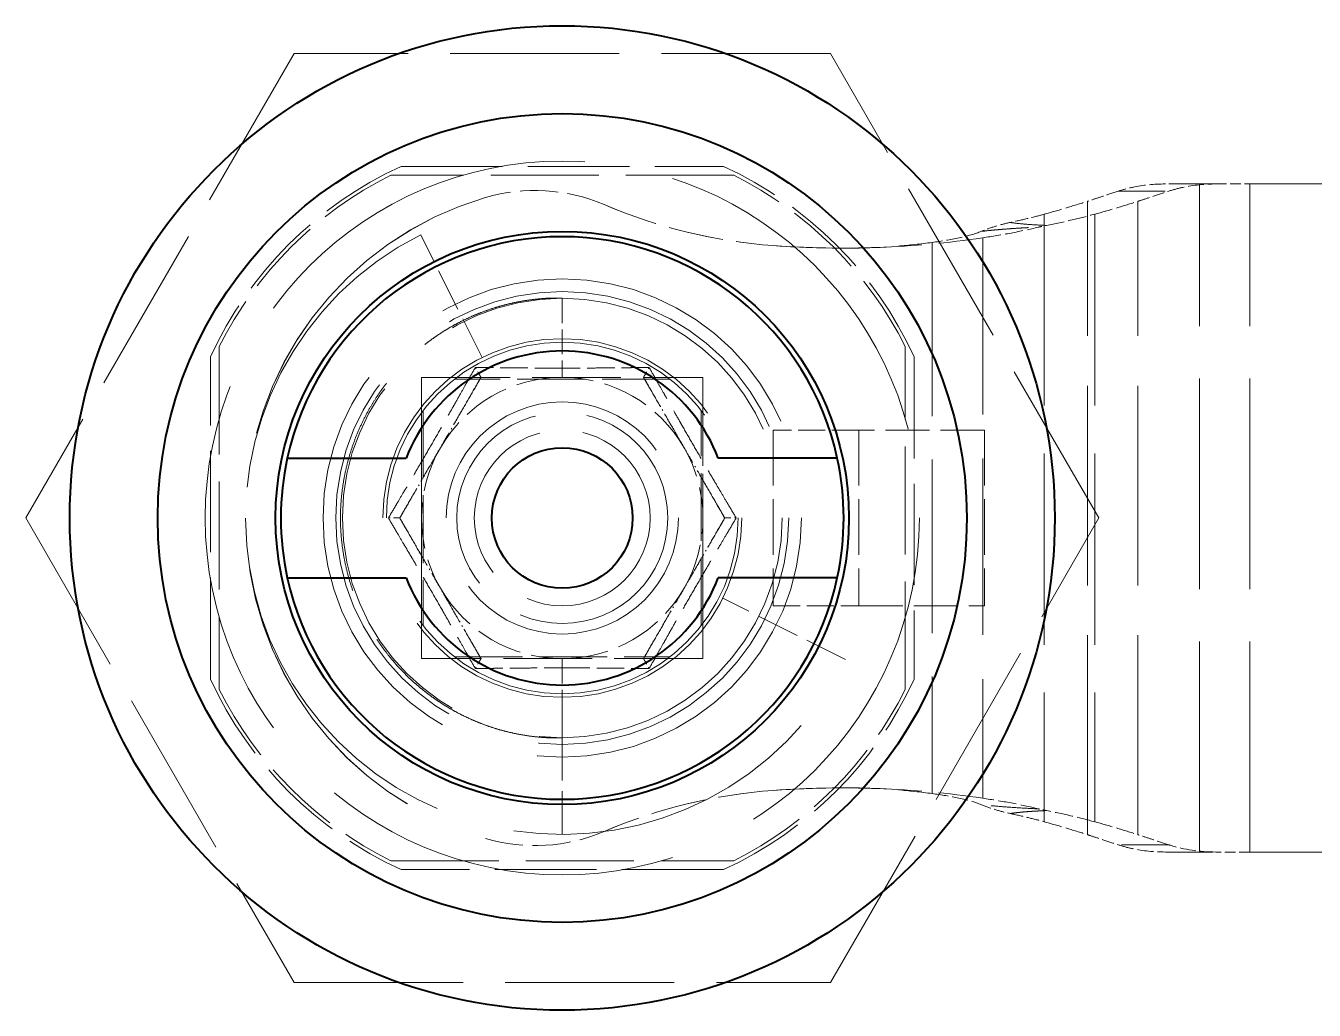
# Model space of a CAD drawing. Header units: millimetres. Extents: x 0 to 2970, y 0 to 2100.
# Drawn here: x 1537.84 to 1574.46, y 1279.26 to 1307.26 of the extents above; entities that cross this region are included whole.
import ezdxf

# ---------------------------------------------------------------- set-up
doc = ezdxf.new("R2010")
doc.units = ezdxf.units.MM
doc.header["$LTSCALE"] = 5
doc.linetypes.add('DASHED', pattern=[0.2067, 0.1654, -0.0413])
for name, color, linetype, lineweight in [('가려진 것(ISO)', 2, 'DASHED', 18), ('가려진 좁은 것(ISO)', 2, 'DASHED', 18), ('가시적인 것(ISO)', 3, 'Continuous', 40)]:
    doc.layers.add(name, color=color, linetype=linetype, lineweight=lineweight)

msp = doc.modelspace()

# ---------------------------------------------------------------- linework, layer by layer
at = {"layer": '가려진 것(ISO)', "ltscale": 5.809225}
for p, q in [((1545.461, 1306.466), (1537.836, 1293.259)), ((1560.711, 1306.466), (1545.461, 1306.466)), ((1568.336, 1293.259), (1560.711, 1306.466)), ((1537.836, 1293.259), (1545.461, 1280.052)), ((1560.711, 1280.052), (1568.336, 1293.259)), ((1545.461, 1280.052), (1560.711, 1280.052))]:
    msp.add_line(p, q, dxfattribs=at)
at = {"layer": '가려진 것(ISO)', "ltscale": 3.491266}
for p, q in [((1548.503, 1303.259), (1557.669, 1303.259)), ((1543.086, 1288.676), (1543.086, 1297.841)), ((1563.086, 1297.841), (1563.086, 1288.676)), ((1557.669, 1283.259), (1548.503, 1283.259))]:
    msp.add_line(p, q, dxfattribs=at)
at = {"layer": '가려진 것(ISO)', "ltscale": 3.712642}
for p, q in [((1557.959, 1303.009), (1548.213, 1303.009)), ((1543.336, 1298.132), (1543.336, 1288.386)), ((1562.836, 1288.386), (1562.836, 1298.132)), ((1548.213, 1283.509), (1557.959, 1283.509))]:
    msp.add_line(p, q, dxfattribs=at)
at = {"layer": '가려진 것(ISO)', "ltscale": 1.619001}
for p, q in [((1571.665, 1302.759), (1570.23, 1302.759)), ((1570.23, 1283.759), (1571.665, 1283.759))]:
    msp.add_line(p, q, dxfattribs=at)
at = {"layer": '가려진 것(ISO)', "ltscale": 0.370666}
for p, q in [((1571.665, 1302.759), (1572.632, 1302.759)), ((1572.632, 1283.759), (1571.665, 1283.759))]:
    msp.add_line(p, q, dxfattribs=at)
at = {"layer": '가려진 것(ISO)', "ltscale": 6.267762}
for p, q in [((1572.632, 1302.759), (1589.086, 1302.759)), ((1572.632, 1283.759), (1589.086, 1283.759))]:
    msp.add_line(p, q, dxfattribs=at)
at = {"layer": '가려진 것(ISO)', "ltscale": 1.523657}
for p, q in [((1552.314, 1302.575), (1552.313, 1302.575)), ((1557.086, 1297.259), (1557.084, 1297.259)), ((1557.086, 1289.259), (1557.084, 1289.259)), ((1552.314, 1283.942), (1552.313, 1283.942))]:
    msp.add_line(p, q, dxfattribs=at)
at = {"layer": '가려진 것(ISO)', "ltscale": 1.485563}
for p, q in [((1550.806, 1297.821), (1549.062, 1301.309)), ((1561.136, 1289.235), (1557.648, 1290.979))]:
    msp.add_line(p, q, dxfattribs=at)
at = {"layer": '가려진 것(ISO)', "ltscale": 3.047415}
for p, q in [((1549.084, 1297.259), (1557.084, 1297.259)), ((1549.084, 1289.259), (1549.084, 1297.259)), ((1549.086, 1289.259), (1549.086, 1297.259)), ((1557.084, 1297.259), (1557.084, 1289.259)), ((1557.086, 1297.259), (1557.086, 1289.259)), ((1557.084, 1289.259), (1549.084, 1289.259))]:
    msp.add_line(p, q, dxfattribs=at)
at = {"layer": '가려진 것(ISO)', "ltscale": 2.335465}
for p, q in [((1556.152, 1297.209), (1550.02, 1297.209)), ((1549.136, 1296.324), (1549.136, 1290.193)), ((1557.036, 1290.193), (1557.036, 1296.324)), ((1550.02, 1289.309), (1556.152, 1289.309))]:
    msp.add_line(p, q, dxfattribs=at)
at = {"layer": '가려진 것(ISO)', "ltscale": 1.904597}
for p, q in [((1559.084, 1295.759), (1559.084, 1290.759)), ((1559.084, 1295.759), (1559.084, 1290.759)), ((1565.084, 1295.759), (1565.084, 1290.759))]:
    msp.add_line(p, q, dxfattribs=at)
at = {"layer": '가려진 것(ISO)', "ltscale": 0.927462}
for p, q in [((1561.519, 1295.759), (1559.084, 1295.759)), ((1559.084, 1290.759), (1561.519, 1290.759))]:
    msp.add_line(p, q, dxfattribs=at)
at = {"layer": '가려진 것(ISO)', "ltscale": 1.512168}
for p, q in [((1565.084, 1295.759), (1561.519, 1295.759)), ((1561.519, 1290.759), (1565.084, 1290.759))]:
    msp.add_line(p, q, dxfattribs=at)
at = {"layer": '가려진 것(ISO)', "ltscale": 12.341429}
msp.add_circle((1553.086, 1293.259), 10.15, dxfattribs=at)
at = {"layer": '가려진 것(ISO)', "ltscale": 13.780249}
msp.add_circle((1553.086, 1293.259), 6.8, dxfattribs=at)
at = {"layer": '가려진 것(ISO)', "ltscale": 15.502779}
msp.add_circle((1553.086, 1293.259), 5.1, dxfattribs=at)
at = {"layer": '가려진 것(ISO)', "ltscale": 15.198803}
msp.add_circle((1553.086, 1293.259), 5, dxfattribs=at)
at = {"layer": '가려진 것(ISO)', "ltscale": 7.180437}
msp.add_circle((1553.086, 1293.259), 3, dxfattribs=at)
at = {"layer": '가려진 것(ISO)', "ltscale": 5.983681}
msp.add_circle((1553.086, 1293.259), 2.5, dxfattribs=at)
at = {"layer": '가려진 것(ISO)', "ltscale": 2.98089}
for start, end in [(114.62, 155.38), (24.62, 65.38), (204.62, 245.38), (294.62, 335.38)]:
    msp.add_arc((1553.086, 1293.259), 11, start, end, dxfattribs=at)
at = {"layer": '가려진 것(ISO)', "ltscale": 2.673137}
for start, end in [(116.5563, 153.4437), (26.5563, 63.4437), (206.5563, 243.4437), (296.5563, 333.4437)]:
    msp.add_arc((1553.086, 1293.259), 10.9, start, end, dxfattribs=at)
at = {"layer": '가려진 것(ISO)', "ltscale": 1.314632}
for centre, start, end in [((1552.313, 1297.575), 66.8644, 106.4133), ((1552.314, 1297.575), 66.8644, 106.4133), ((1552.313, 1288.942), 253.5867, 293.1356), ((1552.314, 1288.942), 253.5867, 293.1356)]:
    msp.add_arc(centre, 5, start, end, dxfattribs=at)
at = {"layer": '가려진 것(ISO)', "ltscale": 10.988095}
msp.add_arc((1553.086, 1293.259), 9, 116.5563, 333.4437, dxfattribs=at)
at = {"layer": '가려진 것(ISO)', "ltscale": 1.595575}
for start, end in [(90, 150), (30, 90), (150, 210), (330, 30), (210, 270), (270, 330)]:
    msp.add_arc((1553.086, 1293.259), 4, start, end, dxfattribs=at)
at = {"layer": '가려진 것(ISO)', "ltscale": 11.805653}
for centre, major_axis, start_param, end_param in [((1553.584, 1293.259), (-2.684, 9.113), 0, 2.568661), ((1553.586, 1293.259), (-2.684, -9.113), 3.714524, 6.283185)]:
    msp.add_ellipse(centre, major_axis=major_axis, ratio=1, start_param=start_param, end_param=end_param, dxfattribs=at)
at = {"layer": '가려진 것(ISO)', "ltscale": 1.892658}
for centre, major_axis, start_param, end_param in [((1560.171, 1315.967), (0, -15), 5.879393, 6.210637), ((1560.173, 1315.967), (0, -15), 5.879393, 6.210637), ((1560.171, 1270.551), (0, 15), 0.072548, 0.403792), ((1560.173, 1270.551), (0, 15), 0.072548, 0.403792)]:
    msp.add_ellipse(centre, major_axis=major_axis, ratio=1, start_param=start_param, end_param=end_param, dxfattribs=at)
at = {"layer": '가려진 것(ISO)', "ltscale": 0.550541}
for points, knots in [([(1570.23, 1302.759), (1569.911, 1302.757), (1569.593, 1302.727), (1569.154, 1302.633), (1569.019, 1302.595), (1568.888, 1302.553)], [-3.8491061, -3.8491061, -3.8491061, -3.8491061, -3.7550602, -3.7550602, -3.711436, -3.711436, -3.711436, -3.711436]), ([(1568.888, 1283.965), (1569.019, 1283.922), (1569.154, 1283.885), (1569.593, 1283.791), (1569.911, 1283.76), (1570.23, 1283.759)], [-2.3923171, -2.3923171, -2.3923171, -2.3923171, -2.3486929, -2.3486929, -2.2546469, -2.2546469, -2.2546469, -2.2546469])]:
    msp.add_open_spline(points, degree=3, knots=knots, dxfattribs=at)
at = {"layer": '가려진 것(ISO)', "ltscale": 0.550558}
msp.add_open_spline([(1570.324, 1302.553), (1570.454, 1302.595), (1570.589, 1302.633), (1571.028, 1302.727), (1571.347, 1302.757), (1571.665, 1302.759)], degree=3, knots=[3.7114921, 3.7114921, 3.7114921, 3.7114921, 3.7551182, 3.7551182, 3.8491666, 3.8491666, 3.8491666, 3.8491666], dxfattribs=at)
at = {"layer": '가려진 것(ISO)', "ltscale": 0.414511}
for points, knots in [([(1568.888, 1302.553), (1568.728, 1302.5), (1568.575, 1302.449), (1568.429, 1302.401), (1568.312, 1302.363), (1568.2, 1302.327), (1568.093, 1302.292), (1568.066, 1302.283), (1568.04, 1302.275), (1568.014, 1302.266)], [0, 0, 0, 0, 0.5, 0.5, 0.5, 0.901094, 0.901094, 0.901094, 1, 1, 1, 1]), ([(1568.014, 1284.251), (1568.04, 1284.243), (1568.066, 1284.235), (1568.093, 1284.226), (1568.2, 1284.191), (1568.312, 1284.154), (1568.429, 1284.116), (1568.575, 1284.068), (1568.728, 1284.018), (1568.888, 1283.965)], [0, 0, 0, 0, 0.09883, 0.09883, 0.09883, 0.5, 0.5, 0.5, 1, 1, 1, 1])]:
    msp.add_open_spline(points, degree=3, knots=knots, dxfattribs=at)
at = {"layer": '가려진 것(ISO)', "ltscale": 0.414449}
for points, knots in [([(1569.45, 1302.266), (1569.475, 1302.274), (1569.501, 1302.283), (1569.527, 1302.291), (1569.635, 1302.326), (1569.747, 1302.363), (1569.865, 1302.402), (1570.01, 1302.449), (1570.163, 1302.5), (1570.324, 1302.553)], [0, 0, 0, 0, 0.097491, 0.097491, 0.097491, 0.5, 0.5, 0.5, 1, 1, 1, 1]), ([(1570.324, 1283.965), (1570.163, 1284.018), (1570.01, 1284.068), (1569.865, 1284.116), (1569.747, 1284.155), (1569.635, 1284.191), (1569.527, 1284.226), (1569.501, 1284.235), (1569.475, 1284.243), (1569.45, 1284.251)], [0, 0, 0, 0, 0.5, 0.5, 0.5, 0.902506, 0.902506, 0.902506, 1, 1, 1, 1])]:
    msp.add_open_spline(points, degree=3, knots=knots, dxfattribs=at)
at = {"layer": '가려진 것(ISO)', "ltscale": 0.622728}
for points, knots in [([(1566.785, 1301.898), (1566.991, 1301.955), (1567.196, 1302.013), (1567.606, 1302.136), (1567.81, 1302.2), (1568.014, 1302.266)], [-0.1634886, -0.1634886, -0.1634886, -0.1634886, -0.0817448, -0.0817448, -0.000001, -0.000001, -0.000001, -0.000001]), ([(1568.22, 1301.898), (1568.426, 1301.955), (1568.631, 1302.013), (1569.041, 1302.136), (1569.246, 1302.2), (1569.45, 1302.266)], [-0.1634883, -0.1634883, -0.1634883, -0.1634883, -0.0817446, -0.0817446, -0.000001, -0.000001, -0.000001, -0.000001]), ([(1566.785, 1284.619), (1566.991, 1284.563), (1567.196, 1284.504), (1567.606, 1284.382), (1567.81, 1284.318), (1568.014, 1284.251)], [-0.1634886, -0.1634886, -0.1634886, -0.1634886, -0.0817448, -0.0817448, -0.000001, -0.000001, -0.000001, -0.000001]), ([(1568.22, 1284.619), (1568.426, 1284.563), (1568.631, 1284.504), (1569.041, 1284.382), (1569.246, 1284.318), (1569.45, 1284.251)], [-0.1634883, -0.1634883, -0.1634883, -0.1634883, -0.0817446, -0.0817446, -0.000001, -0.000001, -0.000001, -0.000001])]:
    msp.add_open_spline(points, degree=3, knots=knots, dxfattribs=at)
at = {"layer": '가려진 것(ISO)', "ltscale": 0.348369}
for points in [[(1565.819, 1301.664), (1565.685, 1301.635), (1565.55, 1301.6), (1565.413, 1301.558), (1565.277, 1301.517), (1565.139, 1301.468), (1565.001, 1301.412)], [(1565.001, 1285.105), (1565.139, 1285.05), (1565.276, 1285.001), (1565.412, 1284.959), (1565.549, 1284.918), (1565.685, 1284.882), (1565.819, 1284.854)]]:
    msp.add_open_spline(points, degree=3, knots=[0, 0, 0, 0, 0.5, 0.5, 0.5, 1, 1, 1, 1], dxfattribs=at)
at = {"layer": '가려진 것(ISO)', "ltscale": 0.44815}
msp.add_open_spline([(1566.785, 1301.898), (1566.641, 1301.859), (1566.489, 1301.819), (1566.327, 1301.78), (1566.166, 1301.741), (1565.997, 1301.702), (1565.819, 1301.664)], degree=3, knots=[0, 0, 0, 0, 0.5, 0.5, 0.5, 1, 1, 1, 1], dxfattribs=at)
at = {"layer": '가려진 것(ISO)', "ltscale": 0.619866}
for points, knots in [([(1566.849, 1301.581), (1567.101, 1301.63), (1567.344, 1301.682), (1567.803, 1301.789), (1568.018, 1301.843), (1568.22, 1301.898)], [0.000001, 0.000001, 0.000001, 0.000001, 0.0824526, 0.0824526, 0.1628228, 0.1628228, 0.1628228, 0.1628228]), ([(1568.22, 1284.619), (1568.018, 1284.675), (1567.803, 1284.729), (1567.344, 1284.836), (1567.101, 1284.887), (1566.849, 1284.937)], [-0.1628228, -0.1628228, -0.1628228, -0.1628228, -0.0824639, -0.0824639, -0.000001, -0.000001, -0.000001, -0.000001])]:
    msp.add_open_spline(points, degree=3, knots=knots, dxfattribs=at)
at = {"layer": '가려진 것(ISO)', "ltscale": 0.554343}
for points, knots in [([(1565.001, 1301.412), (1564.818, 1301.339), (1564.607, 1301.279), (1564.121, 1301.174), (1563.862, 1301.132), (1563.603, 1301.097)], [-0.1525717, -0.1525717, -0.1525717, -0.1525717, -0.0785768, -0.0785768, -0.000001, -0.000001, -0.000001, -0.000001]), ([(1563.603, 1285.421), (1563.859, 1285.386), (1564.115, 1285.345), (1564.601, 1285.24), (1564.816, 1285.18), (1565.001, 1285.105)], [0.000001, 0.000001, 0.000001, 0.000001, 0.0776517, 0.0776517, 0.1527465, 0.1527465, 0.1527465, 0.1527465])]:
    msp.add_open_spline(points, degree=3, knots=knots, dxfattribs=at)
at = {"layer": '가려진 것(ISO)', "ltscale": 0.624723}
for points, knots in [([(1565.038, 1301.229), (1565.308, 1301.269), (1565.577, 1301.314), (1566.108, 1301.414), (1566.369, 1301.469), (1566.622, 1301.531)], [0.0000886, 0.0000886, 0.0000886, 0.0000886, 0.0820562, 0.0820562, 0.1642332, 0.1642332, 0.1642332, 0.1642332]), ([(1566.622, 1284.987), (1566.369, 1285.049), (1566.109, 1285.104), (1565.578, 1285.204), (1565.308, 1285.248), (1565.038, 1285.288)], [-0.1642332, -0.1642332, -0.1642332, -0.1642332, -0.0820917, -0.0820917, -0.0000886, -0.0000886, -0.0000886, -0.0000886])]:
    msp.add_open_spline(points, degree=3, knots=knots, dxfattribs=at)
at = {"layer": '가려진 것(ISO)', "ltscale": 0.093699}
for points, knots in [([(1566.622, 1301.531), (1566.66, 1301.54), (1566.698, 1301.549), (1566.773, 1301.566), (1566.811, 1301.574), (1566.849, 1301.581)], [0.000001, 0.000001, 0.000001, 0.000001, 0.01231331, 0.01231331, 0.02462565, 0.02462565, 0.02462565, 0.02462565]), ([(1566.849, 1284.937), (1566.811, 1284.944), (1566.773, 1284.952), (1566.698, 1284.969), (1566.66, 1284.977), (1566.622, 1284.987)], [0.000001, 0.000001, 0.000001, 0.000001, 0.01231333, 0.01231333, 0.02462564, 0.02462564, 0.02462564, 0.02462564])]:
    msp.add_open_spline(points, degree=3, knots=knots, dxfattribs=at)
at = {"layer": '가려진 것(ISO)', "ltscale": 2.274306}
for points in [[(1559.084, 1301.006), (1560.076, 1300.934), (1561.072, 1300.917), (1563.062, 1300.991), (1564.054, 1301.083), (1565.038, 1301.229)], [(1559.084, 1285.511), (1560.076, 1285.583), (1561.072, 1285.601), (1563.062, 1285.526), (1564.054, 1285.435), (1565.038, 1285.288)]]:
    msp.add_open_spline(points, degree=3, knots=[-0.5972877, -0.5972877, -0.5972877, -0.5972877, -0.2986556, -0.2986556, -0.0000886, -0.0000886, -0.0000886, -0.0000886], dxfattribs=at)
at = {"layer": '가려진 것(ISO)', "ltscale": 1.724178}
for points in [[(1559.085, 1301.006), (1559.733, 1300.959), (1560.429, 1300.939), (1561.014, 1300.935), (1561.6, 1300.931), (1562.075, 1300.945), (1562.626, 1300.99), (1562.94, 1301.016), (1563.279, 1301.052), (1563.603, 1301.097)], [(1559.085, 1285.511), (1559.733, 1285.558), (1560.429, 1285.579), (1561.014, 1285.583), (1561.6, 1285.586), (1562.075, 1285.573), (1562.626, 1285.528), (1562.94, 1285.502), (1563.279, 1285.465), (1563.603, 1285.421)]]:
    msp.add_open_spline(points, degree=3, knots=[0, 0, 0, 0, 0.38902, 0.38902, 0.38902, 0.778039, 0.778039, 0.778039, 1, 1, 1, 1], dxfattribs=at)
at = {"layer": '가려진 것(ISO)', "ltscale": 1.76849}
for points in [[(1550.777, 1297.259), (1550.698, 1297.123), (1550.614, 1296.978), (1550.525, 1296.823), (1550.435, 1296.668), (1550.34, 1296.503), (1550.241, 1296.332), (1550.143, 1296.161), (1550.041, 1295.984), (1549.937, 1295.805), (1549.833, 1295.625), (1549.728, 1295.442), (1549.622, 1295.259), (1549.516, 1295.076), (1549.411, 1294.893), (1549.307, 1294.713), (1549.203, 1294.533), (1549.101, 1294.357), (1549.002, 1294.186), (1548.904, 1294.015), (1548.808, 1293.85), (1548.719, 1293.695), (1548.629, 1293.54), (1548.546, 1293.395), (1548.467, 1293.259)], [(1557.705, 1293.259), (1557.626, 1293.395), (1557.543, 1293.54), (1557.453, 1293.695), (1557.364, 1293.85), (1557.268, 1294.015), (1557.17, 1294.186), (1557.071, 1294.357), (1556.969, 1294.533), (1556.865, 1294.713), (1556.761, 1294.893), (1556.656, 1295.076), (1556.55, 1295.259), (1556.444, 1295.442), (1556.339, 1295.625), (1556.235, 1295.805), (1556.131, 1295.984), (1556.029, 1296.161), (1555.931, 1296.332), (1555.832, 1296.503), (1555.737, 1296.668), (1555.647, 1296.823), (1555.558, 1296.978), (1555.474, 1297.123), (1555.395, 1297.259)], [(1548.467, 1293.259), (1548.546, 1293.123), (1548.629, 1292.978), (1548.719, 1292.823), (1548.808, 1292.668), (1548.904, 1292.503), (1549.002, 1292.332), (1549.101, 1292.161), (1549.203, 1291.984), (1549.307, 1291.805), (1549.411, 1291.625), (1549.516, 1291.442), (1549.622, 1291.259), (1549.728, 1291.076), (1549.833, 1290.893), (1549.937, 1290.713), (1550.041, 1290.533), (1550.143, 1290.357), (1550.241, 1290.186), (1550.34, 1290.015), (1550.435, 1289.85), (1550.525, 1289.695), (1550.614, 1289.54), (1550.698, 1289.395), (1550.777, 1289.259)], [(1555.395, 1289.259), (1555.474, 1289.395), (1555.558, 1289.54), (1555.647, 1289.695), (1555.737, 1289.85), (1555.832, 1290.015), (1555.931, 1290.186), (1556.029, 1290.357), (1556.131, 1290.533), (1556.235, 1290.713), (1556.339, 1290.893), (1556.444, 1291.076), (1556.55, 1291.259), (1556.656, 1291.442), (1556.761, 1291.625), (1556.865, 1291.805), (1556.969, 1291.984), (1557.071, 1292.161), (1557.17, 1292.332), (1557.268, 1292.503), (1557.364, 1292.668), (1557.453, 1292.823), (1557.543, 1292.978), (1557.626, 1293.123), (1557.705, 1293.259)]]:
    msp.add_open_spline(points, degree=3, knots=[0, 0, 0, 0, 0.125, 0.125, 0.125, 0.25, 0.25, 0.25, 0.375, 0.375, 0.375, 0.5, 0.5, 0.5, 0.625, 0.625, 0.625, 0.75, 0.75, 0.75, 0.875, 0.875, 0.875, 1, 1, 1, 1], dxfattribs=at)
at = {"layer": '가려진 것(ISO)', "ltscale": 0.191893}
for points in [[(1550.777, 1297.259), (1550.694, 1297.115), (1550.611, 1296.972), (1550.528, 1296.827)], [(1555.395, 1289.259), (1555.478, 1289.402), (1555.561, 1289.546), (1555.644, 1289.69)]]:
    msp.add_open_spline(points, degree=3, dxfattribs=at)
at = {"layer": '가려진 것(ISO)', "ltscale": 0.214018}
for points in [[(1550.777, 1297.259), (1550.777, 1297.259), (1550.773, 1297.265), (1550.76, 1297.288), (1550.749, 1297.306), (1550.721, 1297.355), (1550.702, 1297.387), (1550.661, 1297.458), (1550.639, 1297.497), (1550.615, 1297.539), (1550.615, 1297.539), (1550.614, 1297.54)], [(1555.395, 1289.259), (1555.395, 1289.259), (1555.399, 1289.253), (1555.412, 1289.229), (1555.423, 1289.211), (1555.451, 1289.162), (1555.47, 1289.13), (1555.511, 1289.059), (1555.533, 1289.021), (1555.557, 1288.979), (1555.557, 1288.978), (1555.558, 1288.977)]]:
    msp.add_open_spline(points, degree=3, knots=[0.00000725, 0.00000725, 0.00000725, 0.00000725, 0.01218299, 0.01218299, 0.02554104, 0.02554104, 0.04085924, 0.04085924, 0.05584012, 0.05584012, 0.05615141, 0.05615141, 0.05615141, 0.05615141], dxfattribs=at)
at = {"layer": '가려진 것(ISO)', "ltscale": 0.214015}
for points in [[(1555.395, 1297.259), (1555.395, 1297.259), (1555.399, 1297.265), (1555.412, 1297.288), (1555.423, 1297.306), (1555.451, 1297.355), (1555.47, 1297.387), (1555.511, 1297.458), (1555.533, 1297.497), (1555.557, 1297.539), (1555.557, 1297.539), (1555.558, 1297.54)], [(1550.777, 1289.259), (1550.777, 1289.259), (1550.773, 1289.253), (1550.76, 1289.229), (1550.749, 1289.211), (1550.721, 1289.162), (1550.702, 1289.13), (1550.661, 1289.059), (1550.639, 1289.021), (1550.615, 1288.979), (1550.615, 1288.978), (1550.614, 1288.977)]]:
    msp.add_open_spline(points, degree=3, knots=[-0.05604637, -0.05604637, -0.05604637, -0.05604637, -0.04382656, -0.04382656, -0.03041599, -0.03041599, -0.01503869, -0.01503869, 0, 0, 0.00031249, 0.00031249, 0.00031249, 0.00031249], dxfattribs=at)
at = {"layer": '가려진 것(ISO)', "ltscale": 0.19185}
for points in [[(1555.644, 1296.828), (1555.561, 1296.972), (1555.478, 1297.115), (1555.395, 1297.259)], [(1550.528, 1289.69), (1550.611, 1289.546), (1550.694, 1289.402), (1550.777, 1289.259)]]:
    msp.add_open_spline(points, degree=3, dxfattribs=at)
at = {"layer": '가려진 것(ISO)', "ltscale": 0.24795}
for points in [[(1550.249, 1296.346), (1550.141, 1296.159), (1550.033, 1295.971), (1549.925, 1295.783)], [(1555.923, 1290.172), (1556.031, 1290.359), (1556.139, 1290.547), (1556.247, 1290.734)]]:
    msp.add_open_spline(points, degree=3, dxfattribs=at)
at = {"layer": '가려진 것(ISO)', "ltscale": 0.248136}
for points in [[(1556.247, 1295.783), (1556.139, 1295.971), (1556.031, 1296.159), (1555.922, 1296.346)], [(1549.925, 1290.734), (1550.033, 1290.547), (1550.141, 1290.359), (1550.249, 1290.172)]]:
    msp.add_open_spline(points, degree=3, dxfattribs=at)
at = {"layer": '가려진 것(ISO)', "ltscale": 0.246296}
msp.add_open_spline([(1549.318, 1294.733), (1549.21, 1294.546), (1549.103, 1294.36), (1548.996, 1294.174)], degree=3, dxfattribs=at)
at = {"layer": '가려진 것(ISO)', "ltscale": 0.24629}
for points in [[(1557.176, 1294.174), (1557.069, 1294.36), (1556.962, 1294.546), (1556.854, 1294.733)], [(1548.996, 1292.344), (1549.103, 1292.158), (1549.21, 1291.971), (1549.318, 1291.785)]]:
    msp.add_open_spline(points, degree=3, dxfattribs=at)
at = {"layer": '가려진 것(ISO)', "ltscale": 0.192234}
for points in [[(1548.717, 1293.691), (1548.633, 1293.547), (1548.55, 1293.402), (1548.467, 1293.259)], [(1557.705, 1293.259), (1557.622, 1293.402), (1557.539, 1293.547), (1557.455, 1293.691)], [(1548.467, 1293.259), (1548.55, 1293.115), (1548.633, 1292.971), (1548.717, 1292.827)], [(1557.455, 1292.827), (1557.539, 1292.971), (1557.622, 1293.115), (1557.705, 1293.259)]]:
    msp.add_open_spline(points, degree=3, dxfattribs=at)
at = {"layer": '가려진 것(ISO)', "ltscale": 0.214051}
for points, knots in [([(1548.467, 1293.259), (1548.467, 1293.259), (1548.46, 1293.259), (1548.433, 1293.259), (1548.412, 1293.259), (1548.356, 1293.259), (1548.319, 1293.259), (1548.237, 1293.259), (1548.192, 1293.259), (1548.144, 1293.259), (1548.143, 1293.259), (1548.142, 1293.259)], [-0.05605573, -0.05605573, -0.05605573, -0.05605573, -0.04384659, -0.04384659, -0.03041524, -0.03041524, -0.01504672, -0.01504672, 0, 0, 0.00031474, 0.00031474, 0.00031474, 0.00031474]), ([(1557.705, 1293.259), (1557.705, 1293.259), (1557.712, 1293.259), (1557.739, 1293.259), (1557.76, 1293.259), (1557.816, 1293.259), (1557.853, 1293.259), (1557.935, 1293.259), (1557.98, 1293.259), (1558.028, 1293.259), (1558.029, 1293.259), (1558.03, 1293.259)], [-0.05605578, -0.05605578, -0.05605578, -0.05605578, -0.04384905, -0.04384905, -0.03041524, -0.03041524, -0.01504672, -0.01504672, 0, 0, 0.00031474, 0.00031474, 0.00031474, 0.00031474])]:
    msp.add_open_spline(points, degree=3, knots=knots, dxfattribs=at)
at = {"layer": '가려진 것(ISO)', "ltscale": 0.246295}
msp.add_open_spline([(1556.854, 1291.785), (1556.962, 1291.971), (1557.069, 1292.158), (1557.176, 1292.344)], degree=3, dxfattribs=at)
at = {"layer": '가려진 것(ISO)', "ltscale": 0.448149}
msp.add_open_spline([(1565.819, 1284.854), (1565.996, 1284.815), (1566.166, 1284.777), (1566.327, 1284.737), (1566.488, 1284.698), (1566.641, 1284.659), (1566.785, 1284.619)], degree=3, knots=[0, 0, 0, 0, 0.5, 0.5, 0.5, 1, 1, 1, 1], dxfattribs=at)
at = {"layer": '가려진 것(ISO)', "ltscale": 0.550491}
msp.add_open_spline([(1571.665, 1283.759), (1571.202, 1283.76), (1570.756, 1283.828), (1570.355, 1283.955), (1570.339, 1283.96), (1570.324, 1283.965)], degree=3, knots=[-2.3267533, -2.3267533, -2.3267533, -2.3267533, -2.192333, -2.192333, -2.186742, -2.186742, -2.186742, -2.186742], dxfattribs=at)
at = {"layer": '가려진 좁은 것(ISO)', "ltscale": 7.237747}
for p, q in [((1571.197, 1283.759), (1571.197, 1302.759)), ((1572.632, 1283.759), (1572.632, 1302.759))]:
    msp.add_line(p, q, dxfattribs=at)
at = {"layer": '가려진 좁은 것(ISO)', "ltscale": 1.619016}
for p, q in [((1568.888, 1302.553), (1570.324, 1302.553)), ((1570.324, 1283.965), (1568.888, 1283.965))]:
    msp.add_line(p, q, dxfattribs=at)
at = {"layer": '가려진 좁은 것(ISO)', "ltscale": 1.523657}
for p, q in [((1550.902, 1302.372), (1550.9, 1302.372)), ((1554.279, 1302.173), (1554.277, 1302.173)), ((1559.084, 1301.006), (1559.085, 1301.006)), ((1559.084, 1285.511), (1559.085, 1285.511)), ((1550.902, 1284.146), (1550.9, 1284.146)), ((1554.279, 1284.344), (1554.277, 1284.344))]:
    msp.add_line(p, q, dxfattribs=at)
at = {"layer": '가려진 좁은 것(ISO)', "ltscale": 6.862404}
msp.add_line((1568.014, 1284.251), (1568.014, 1302.266), dxfattribs=at)
at = {"layer": '가려진 좁은 것(ISO)', "ltscale": 6.862402}
msp.add_line((1569.45, 1284.251), (1569.45, 1302.266), dxfattribs=at)
at = {"layer": '가려진 좁은 것(ISO)', "ltscale": 6.582138}
msp.add_line((1566.785, 1301.898), (1566.785, 1284.619), dxfattribs=at)
at = {"layer": '가려진 좁은 것(ISO)', "ltscale": 6.582139}
msp.add_line((1568.22, 1301.898), (1568.22, 1284.619), dxfattribs=at)
at = {"layer": '가려진 좁은 것(ISO)', "ltscale": 5.971402}
msp.add_line((1563.603, 1301.097), (1563.603, 1285.421), dxfattribs=at)
at = {"layer": '가려진 좁은 것(ISO)', "ltscale": 6.072327}
msp.add_line((1565.038, 1301.229), (1565.038, 1285.288), dxfattribs=at)
at = {"layer": '가려진 좁은 것(ISO)', "ltscale": 0.857013}
for p, q in [((1553.086, 1299.509), (1553.086, 1297.259)), ((1553.086, 1289.259), (1553.086, 1287.009))]:
    msp.add_line(p, q, dxfattribs=at)
at = {"layer": '가려진 좁은 것(ISO)', "ltscale": 3.047415}
msp.add_line((1549.086, 1297.259), (1549.086, 1289.259), dxfattribs=at)
at = {"layer": '가려진 좁은 것(ISO)', "ltscale": 0.186062}
for p, q in [((1553.086, 1297.522), (1553.086, 1297.259)), ((1553.086, 1288.996), (1553.086, 1289.259))]:
    msp.add_line(p, q, dxfattribs=at)
at = {"layer": '가려진 좁은 것(ISO)', "ltscale": 2.283892}
msp.add_line((1549.084, 1296.257), (1549.084, 1290.261), dxfattribs=at)
at = {"layer": '가려진 좁은 것(ISO)', "ltscale": 0.075439}
for p, q in [((1549.084, 1296.257), (1549.084, 1296.257)), ((1549.084, 1290.261), (1549.084, 1290.261))]:
    msp.add_line(p, q, dxfattribs=at)
at = {"layer": '가려진 좁은 것(ISO)', "ltscale": 2.287177}
msp.add_line((1557.084, 1290.257), (1557.084, 1296.261), dxfattribs=at)
at = {"layer": '가려진 좁은 것(ISO)', "ltscale": 0.076736}
for p, q in [((1557.084, 1296.261), (1557.084, 1296.261)), ((1557.084, 1290.257), (1557.084, 1290.257))]:
    msp.add_line(p, q, dxfattribs=at)
at = {"layer": '가려진 좁은 것(ISO)', "ltscale": 1.904597}
msp.add_line((1561.519, 1295.759), (1561.519, 1290.759), dxfattribs=at)
at = {"layer": '가려진 좁은 것(ISO)', "ltscale": 1.485563}
msp.add_line((1553.085, 1284.259), (1553.085, 1288.159), dxfattribs=at)
at = {"layer": '가려진 좁은 것(ISO)', "ltscale": 13.046878}
msp.add_circle((1553.086, 1293.259), 6.438, dxfattribs=at)
at = {"layer": '가려진 좁은 것(ISO)', "ltscale": 12.665669}
msp.add_circle((1553.086, 1293.259), 6.25, dxfattribs=at)
at = {"layer": '가려진 좁은 것(ISO)', "ltscale": 10.03121}
msp.add_circle((1553.086, 1293.259), 3.3, dxfattribs=at)
at = {"layer": '가려진 좁은 것(ISO)', "ltscale": 1.640386}
msp.add_open_spline([(1566.849, 1301.581), (1566.708, 1301.587), (1566.575, 1301.593), (1566.451, 1301.601), (1566.327, 1301.609), (1566.212, 1301.618), (1566.107, 1301.628), (1566.001, 1301.639), (1565.905, 1301.651), (1565.819, 1301.664)], degree=3, knots=[0, 0, 0, 0, 0.333333, 0.333333, 0.333333, 0.666667, 0.666667, 0.666667, 1, 1, 1, 1], dxfattribs=at)
at = {"layer": '가려진 좁은 것(ISO)', "ltscale": 1.624578}
msp.add_open_spline([(1565.001, 1301.412), (1565.026, 1301.415), (1565.052, 1301.418), (1565.077, 1301.42), (1565.137, 1301.427), (1565.197, 1301.433), (1565.259, 1301.439), (1565.321, 1301.445), (1565.383, 1301.451), (1565.447, 1301.456), (1565.465, 1301.458), (1565.484, 1301.459), (1565.502, 1301.461), (1565.547, 1301.465), (1565.592, 1301.469), (1565.638, 1301.472), (1565.7, 1301.477), (1565.762, 1301.482), (1565.825, 1301.487), (1565.881, 1301.491), (1565.938, 1301.495), (1565.995, 1301.498), (1566.013, 1301.499), (1566.032, 1301.501), (1566.05, 1301.502), (1566.081, 1301.504), (1566.113, 1301.506), (1566.144, 1301.507), (1566.188, 1301.51), (1566.232, 1301.512), (1566.276, 1301.515), (1566.315, 1301.517), (1566.355, 1301.519), (1566.394, 1301.521), (1566.429, 1301.522), (1566.464, 1301.524), (1566.499, 1301.526), (1566.531, 1301.527), (1566.562, 1301.528), (1566.594, 1301.53), (1566.603, 1301.53), (1566.613, 1301.531), (1566.622, 1301.531)], degree=3, knots=[0, 0, 0, 0, 0.053286, 0.053286, 0.053286, 0.176614, 0.176614, 0.176614, 0.298337, 0.298337, 0.298337, 0.333333, 0.333333, 0.333333, 0.418282, 0.418282, 0.418282, 0.53248, 0.53248, 0.53248, 0.634159, 0.634159, 0.634159, 0.666667, 0.666667, 0.666667, 0.722342, 0.722342, 0.722342, 0.79965, 0.79965, 0.79965, 0.868113, 0.868113, 0.868113, 0.929106, 0.929106, 0.929106, 0.983675, 0.983675, 0.983675, 1, 1, 1, 1], dxfattribs=at)
at = {"layer": '가려진 좁은 것(ISO)', "ltscale": 7.529697}
msp.add_open_spline([(1553.086, 1287.009), (1553.086, 1287.009), (1553.086, 1287.009), (1553.086, 1287.009), (1553.086, 1287.009), (1553.086, 1287.009), (1553.086, 1287.008), (1553.085, 1287.008), (1553.085, 1287.008), (1553.084, 1287.008), (1553.084, 1287.008), (1553.082, 1287.007), (1553.079, 1287.007), (1553.075, 1287.007), (1553.072, 1287.006), (1553.065, 1287.006), (1553.061, 1287.005), (1553.042, 1287.004), (1553.028, 1287.004), (1552.998, 1287.003), (1552.983, 1287.003), (1552.937, 1287.002), (1552.905, 1287.002), (1552.811, 1287.003), (1552.749, 1287.005), (1552.598, 1287.012), (1552.5, 1287.019), (1552.3, 1287.038), (1552.198, 1287.051), (1551.994, 1287.081), (1551.893, 1287.099), (1551.696, 1287.138), (1551.6, 1287.16), (1551.426, 1287.204), (1551.343, 1287.227), (1551.173, 1287.277), (1551.087, 1287.304), (1550.915, 1287.363), (1550.829, 1287.395), (1550.657, 1287.463), (1550.571, 1287.499), (1550.402, 1287.575), (1550.318, 1287.614), (1550.153, 1287.697), (1550.071, 1287.74), (1549.912, 1287.829), (1549.835, 1287.875), (1549.684, 1287.967), (1549.611, 1288.015), (1549.485, 1288.1), (1549.428, 1288.14), (1549.314, 1288.223), (1549.256, 1288.266), (1549.142, 1288.355), (1549.085, 1288.401), (1548.972, 1288.495), (1548.916, 1288.544), (1548.805, 1288.643), (1548.751, 1288.693), (1548.645, 1288.796), (1548.593, 1288.848), (1548.493, 1288.952), (1548.444, 1289.004), (1548.349, 1289.109), (1548.304, 1289.161), (1548.196, 1289.289), (1548.131, 1289.37), (1548.002, 1289.539), (1547.938, 1289.628), (1547.815, 1289.807), (1547.756, 1289.899), (1547.645, 1290.081), (1547.593, 1290.171), (1547.487, 1290.366), (1547.43, 1290.479), (1547.321, 1290.711), (1547.269, 1290.83), (1547.173, 1291.074), (1547.128, 1291.199), (1547.046, 1291.452), (1547.009, 1291.581), (1546.943, 1291.84), (1546.914, 1291.971), (1546.865, 1292.233), (1546.844, 1292.364), (1546.812, 1292.624), (1546.801, 1292.754), (1546.785, 1293.009), (1546.782, 1293.135), (1546.782, 1293.259), (1546.782, 1293.382), (1546.785, 1293.508), (1546.801, 1293.764), (1546.812, 1293.893), (1546.844, 1294.154), (1546.865, 1294.285), (1546.914, 1294.547), (1546.943, 1294.677), (1547.009, 1294.937), (1547.046, 1295.065), (1547.128, 1295.319), (1547.173, 1295.443), (1547.269, 1295.688), (1547.321, 1295.807), (1547.43, 1296.039), (1547.487, 1296.151), (1547.593, 1296.347), (1547.645, 1296.437), (1547.756, 1296.619), (1547.815, 1296.71), (1547.938, 1296.89), (1548.002, 1296.978), (1548.131, 1297.148), (1548.196, 1297.229), (1548.304, 1297.356), (1548.349, 1297.409), (1548.444, 1297.513), (1548.493, 1297.566), (1548.593, 1297.67), (1548.645, 1297.722), (1548.751, 1297.824), (1548.805, 1297.875), (1548.916, 1297.974), (1548.972, 1298.022), (1549.085, 1298.117), (1549.142, 1298.163), (1549.256, 1298.252), (1549.314, 1298.295), (1549.428, 1298.378), (1549.485, 1298.417), (1549.611, 1298.503), (1549.684, 1298.55), (1549.835, 1298.643), (1549.912, 1298.689), (1550.071, 1298.777), (1550.153, 1298.82), (1550.318, 1298.903), (1550.402, 1298.943), (1550.571, 1299.019), (1550.657, 1299.055), (1550.829, 1299.123), (1550.915, 1299.154), (1551.087, 1299.213), (1551.173, 1299.241), (1551.343, 1299.291), (1551.426, 1299.314), (1551.6, 1299.357), (1551.696, 1299.379), (1551.893, 1299.419), (1551.994, 1299.437), (1552.198, 1299.467), (1552.3, 1299.479), (1552.5, 1299.499), (1552.598, 1299.506), (1552.749, 1299.513), (1552.811, 1299.515), (1552.905, 1299.515), (1552.937, 1299.516), (1552.983, 1299.515), (1552.998, 1299.515), (1553.028, 1299.514), (1553.042, 1299.513), (1553.061, 1299.512), (1553.065, 1299.512), (1553.072, 1299.511), (1553.075, 1299.511), (1553.079, 1299.511), (1553.082, 1299.51), (1553.084, 1299.51), (1553.084, 1299.51), (1553.085, 1299.509), (1553.085, 1299.509), (1553.086, 1299.509), (1553.086, 1299.509), (1553.086, 1299.509), (1553.086, 1299.509), (1553.086, 1299.509), (1553.086, 1299.509), (1553.086, 1299.509)], degree=3, knots=[2.768258, 2.768258, 2.768258, 2.768258, 2.768265, 2.768265, 2.768274, 2.768274, 2.768302, 2.768302, 2.768405, 2.768405, 2.768508, 2.768508, 2.769149, 2.769149, 2.76979, 2.76979, 2.771071, 2.771071, 2.775352, 2.775352, 2.779632, 2.779632, 2.788192, 2.788192, 2.805313, 2.805313, 2.833424, 2.833424, 2.861534, 2.861534, 2.889644, 2.889644, 2.917755, 2.917755, 2.943259, 2.943259, 2.968763, 2.968763, 2.994267, 2.994267, 3.019771, 3.019771, 3.045274, 3.045274, 3.070778, 3.070778, 3.096282, 3.096282, 3.121786, 3.121786, 3.142083, 3.142083, 3.16238, 3.16238, 3.182676, 3.182676, 3.202973, 3.202973, 3.223269, 3.223269, 3.243566, 3.243566, 3.263863, 3.263863, 3.284159, 3.284159, 3.313923, 3.313923, 3.343687, 3.343687, 3.37345, 3.37345, 3.403214, 3.403214, 3.440216, 3.440216, 3.477218, 3.477218, 3.514221, 3.514221, 3.551223, 3.551223, 3.588225, 3.588225, 3.625228, 3.625228, 3.66223, 3.66223, 3.699232, 3.699232, 3.699232, 3.736235, 3.736235, 3.773237, 3.773237, 3.810239, 3.810239, 3.847241, 3.847241, 3.884244, 3.884244, 3.921246, 3.921246, 3.958248, 3.958248, 3.995251, 3.995251, 4.025014, 4.025014, 4.054778, 4.054778, 4.084542, 4.084542, 4.114305, 4.114305, 4.134602, 4.134602, 4.154899, 4.154899, 4.175195, 4.175195, 4.195492, 4.195492, 4.215788, 4.215788, 4.236085, 4.236085, 4.256382, 4.256382, 4.276678, 4.276678, 4.302182, 4.302182, 4.327686, 4.327686, 4.35319, 4.35319, 4.378694, 4.378694, 4.404198, 4.404198, 4.429702, 4.429702, 4.455206, 4.455206, 4.48071, 4.48071, 4.50882, 4.50882, 4.536931, 4.536931, 4.565041, 4.565041, 4.593151, 4.593151, 4.610272, 4.610272, 4.618833, 4.618833, 4.623113, 4.623113, 4.627393, 4.627393, 4.628675, 4.628675, 4.629316, 4.629316, 4.629957, 4.629957, 4.63006, 4.63006, 4.630163, 4.630163, 4.630191, 4.630191, 4.630199, 4.630199, 4.630206, 4.630206, 4.630206, 4.630206], dxfattribs=at)
at = {"layer": '가려진 좁은 것(ISO)', "ltscale": 1.895435}
for points, knots in [([(1550.614, 1297.54), (1550.549, 1297.424), (1550.479, 1297.299), (1550.403, 1297.166), (1550.389, 1297.14), (1550.374, 1297.113), (1550.359, 1297.086), (1550.306, 1296.992), (1550.25, 1296.893), (1550.192, 1296.791), (1550.15, 1296.716), (1550.106, 1296.639), (1550.062, 1296.56), (1550.024, 1296.493), (1549.986, 1296.425), (1549.946, 1296.356), (1549.878, 1296.235), (1549.808, 1296.112), (1549.736, 1295.987), (1549.717, 1295.952), (1549.697, 1295.917), (1549.677, 1295.883), (1549.584, 1295.72), (1549.489, 1295.555), (1549.394, 1295.39), (1549.299, 1295.226), (1549.203, 1295.061), (1549.109, 1294.899), (1549.089, 1294.865), (1549.069, 1294.83), (1549.049, 1294.796), (1548.976, 1294.671), (1548.904, 1294.549), (1548.834, 1294.429), (1548.794, 1294.361), (1548.754, 1294.293), (1548.715, 1294.227), (1548.669, 1294.149), (1548.624, 1294.073), (1548.58, 1293.999), (1548.521, 1293.898), (1548.463, 1293.8), (1548.408, 1293.707), (1548.392, 1293.68), (1548.377, 1293.654), (1548.361, 1293.628), (1548.283, 1293.497), (1548.21, 1293.374), (1548.142, 1293.259)], [0.0000023, 0.0000023, 0.0000023, 0.0000023, 0.1046048, 0.1046048, 0.1046048, 0.125, 0.125, 0.125, 0.1970895, 0.1970895, 0.1970895, 0.25, 0.25, 0.25, 0.2954302, 0.2954302, 0.2954302, 0.375, 0.375, 0.375, 0.3970415, 0.3970415, 0.3970415, 0.5, 0.5, 0.5, 0.6029585, 0.6029585, 0.6029585, 0.625, 0.625, 0.625, 0.7045698, 0.7045698, 0.7045698, 0.75, 0.75, 0.75, 0.8029105, 0.8029105, 0.8029105, 0.875, 0.875, 0.875, 0.8953952, 0.8953952, 0.8953952, 0.9999975, 0.9999975, 0.9999975, 0.9999975]), ([(1558.03, 1293.259), (1557.962, 1293.374), (1557.889, 1293.497), (1557.811, 1293.628), (1557.795, 1293.654), (1557.78, 1293.68), (1557.764, 1293.707), (1557.709, 1293.8), (1557.651, 1293.898), (1557.592, 1293.999), (1557.548, 1294.073), (1557.503, 1294.149), (1557.457, 1294.227), (1557.418, 1294.293), (1557.378, 1294.361), (1557.338, 1294.429), (1557.268, 1294.549), (1557.196, 1294.671), (1557.123, 1294.796), (1557.103, 1294.83), (1557.083, 1294.865), (1557.063, 1294.899), (1556.969, 1295.061), (1556.873, 1295.226), (1556.778, 1295.39), (1556.683, 1295.555), (1556.588, 1295.72), (1556.495, 1295.883), (1556.475, 1295.917), (1556.455, 1295.952), (1556.436, 1295.987), (1556.364, 1296.112), (1556.294, 1296.235), (1556.226, 1296.356), (1556.186, 1296.425), (1556.148, 1296.493), (1556.11, 1296.56), (1556.066, 1296.639), (1556.022, 1296.716), (1555.98, 1296.791), (1555.922, 1296.893), (1555.866, 1296.992), (1555.813, 1297.086), (1555.798, 1297.113), (1555.783, 1297.14), (1555.768, 1297.166), (1555.693, 1297.299), (1555.623, 1297.424), (1555.558, 1297.54)], [0.0000025, 0.0000025, 0.0000025, 0.0000025, 0.1046048, 0.1046048, 0.1046048, 0.125, 0.125, 0.125, 0.1970895, 0.1970895, 0.1970895, 0.25, 0.25, 0.25, 0.2954302, 0.2954302, 0.2954302, 0.375, 0.375, 0.375, 0.3970415, 0.3970415, 0.3970415, 0.5, 0.5, 0.5, 0.6029585, 0.6029585, 0.6029585, 0.625, 0.625, 0.625, 0.7045698, 0.7045698, 0.7045698, 0.75, 0.75, 0.75, 0.8029105, 0.8029105, 0.8029105, 0.875, 0.875, 0.875, 0.8953952, 0.8953952, 0.8953952, 0.9999977, 0.9999977, 0.9999977, 0.9999977]), ([(1548.142, 1293.259), (1548.21, 1293.144), (1548.283, 1293.021), (1548.361, 1292.889), (1548.377, 1292.863), (1548.392, 1292.837), (1548.408, 1292.811), (1548.463, 1292.718), (1548.521, 1292.62), (1548.58, 1292.519), (1548.624, 1292.444), (1548.669, 1292.368), (1548.715, 1292.291), (1548.754, 1292.224), (1548.794, 1292.157), (1548.834, 1292.088), (1548.904, 1291.969), (1548.976, 1291.846), (1549.049, 1291.722), (1549.069, 1291.687), (1549.089, 1291.653), (1549.109, 1291.618), (1549.203, 1291.456), (1549.299, 1291.292), (1549.394, 1291.127), (1549.489, 1290.963), (1549.584, 1290.798), (1549.677, 1290.635), (1549.697, 1290.6), (1549.717, 1290.565), (1549.736, 1290.531), (1549.808, 1290.406), (1549.878, 1290.282), (1549.946, 1290.161), (1549.986, 1290.092), (1550.024, 1290.024), (1550.062, 1289.957), (1550.106, 1289.879), (1550.15, 1289.802), (1550.192, 1289.727), (1550.25, 1289.625), (1550.306, 1289.526), (1550.359, 1289.431), (1550.374, 1289.404), (1550.389, 1289.378), (1550.403, 1289.352), (1550.479, 1289.218), (1550.549, 1289.094), (1550.614, 1288.977)], [0.0000025, 0.0000025, 0.0000025, 0.0000025, 0.1046048, 0.1046048, 0.1046048, 0.125, 0.125, 0.125, 0.1970895, 0.1970895, 0.1970895, 0.25, 0.25, 0.25, 0.2954302, 0.2954302, 0.2954302, 0.375, 0.375, 0.375, 0.3970415, 0.3970415, 0.3970415, 0.5, 0.5, 0.5, 0.6029585, 0.6029585, 0.6029585, 0.625, 0.625, 0.625, 0.7045698, 0.7045698, 0.7045698, 0.75, 0.75, 0.75, 0.8029105, 0.8029105, 0.8029105, 0.875, 0.875, 0.875, 0.8953952, 0.8953952, 0.8953952, 0.9999977, 0.9999977, 0.9999977, 0.9999977]), ([(1555.558, 1288.977), (1555.623, 1289.094), (1555.693, 1289.218), (1555.768, 1289.352), (1555.783, 1289.378), (1555.798, 1289.404), (1555.813, 1289.431), (1555.866, 1289.526), (1555.922, 1289.625), (1555.98, 1289.727), (1556.022, 1289.802), (1556.066, 1289.879), (1556.11, 1289.957), (1556.148, 1290.024), (1556.186, 1290.092), (1556.226, 1290.161), (1556.294, 1290.282), (1556.364, 1290.406), (1556.436, 1290.531), (1556.455, 1290.565), (1556.475, 1290.6), (1556.495, 1290.635), (1556.588, 1290.798), (1556.683, 1290.963), (1556.778, 1291.127), (1556.873, 1291.292), (1556.969, 1291.456), (1557.063, 1291.618), (1557.083, 1291.653), (1557.103, 1291.687), (1557.123, 1291.722), (1557.196, 1291.846), (1557.268, 1291.969), (1557.338, 1292.088), (1557.378, 1292.157), (1557.418, 1292.224), (1557.457, 1292.291), (1557.503, 1292.368), (1557.548, 1292.444), (1557.592, 1292.519), (1557.651, 1292.62), (1557.709, 1292.718), (1557.764, 1292.811), (1557.78, 1292.837), (1557.795, 1292.863), (1557.811, 1292.889), (1557.889, 1293.021), (1557.962, 1293.144), (1558.03, 1293.259)], [0.0000023, 0.0000023, 0.0000023, 0.0000023, 0.1046048, 0.1046048, 0.1046048, 0.125, 0.125, 0.125, 0.1970895, 0.1970895, 0.1970895, 0.25, 0.25, 0.25, 0.2954302, 0.2954302, 0.2954302, 0.375, 0.375, 0.375, 0.3970415, 0.3970415, 0.3970415, 0.5, 0.5, 0.5, 0.6029585, 0.6029585, 0.6029585, 0.625, 0.625, 0.625, 0.7045698, 0.7045698, 0.7045698, 0.75, 0.75, 0.75, 0.8029105, 0.8029105, 0.8029105, 0.875, 0.875, 0.875, 0.8953952, 0.8953952, 0.8953952, 0.9999975, 0.9999975, 0.9999975, 0.9999975])]:
    msp.add_open_spline(points, degree=3, knots=knots, dxfattribs=at)
at = {"layer": '가려진 좁은 것(ISO)', "ltscale": 0.947667}
for points, knots in [([(1553.086, 1297.522), (1552.924, 1297.522), (1552.763, 1297.522), (1552.599, 1297.523), (1552.559, 1297.523), (1552.519, 1297.523), (1552.479, 1297.523), (1552.353, 1297.524), (1552.225, 1297.525), (1552.096, 1297.526), (1552.015, 1297.526), (1551.933, 1297.527), (1551.851, 1297.527), (1551.764, 1297.528), (1551.678, 1297.529), (1551.591, 1297.53), (1551.467, 1297.531), (1551.344, 1297.532), (1551.223, 1297.533), (1551.182, 1297.534), (1551.142, 1297.534), (1551.102, 1297.535), (1550.937, 1297.537), (1550.775, 1297.538), (1550.614, 1297.54)], [0, 0, 0, 0, 0.20095, 0.20095, 0.20095, 0.25, 0.25, 0.25, 0.4033309, 0.4033309, 0.4033309, 0.5, 0.5, 0.5, 0.6029244, 0.6029244, 0.6029244, 0.75, 0.75, 0.75, 0.7988985, 0.7988985, 0.7988985, 0.9999947, 0.9999947, 0.9999947, 0.9999947]), ([(1555.558, 1297.54), (1555.395, 1297.538), (1555.231, 1297.536), (1555.066, 1297.535), (1555.025, 1297.534), (1554.984, 1297.534), (1554.943, 1297.533), (1554.821, 1297.532), (1554.697, 1297.531), (1554.573, 1297.53), (1554.487, 1297.529), (1554.4, 1297.528), (1554.314, 1297.527), (1554.232, 1297.527), (1554.15, 1297.526), (1554.069, 1297.525), (1553.941, 1297.525), (1553.814, 1297.524), (1553.689, 1297.523), (1553.648, 1297.523), (1553.608, 1297.523), (1553.568, 1297.523), (1553.406, 1297.522), (1553.247, 1297.522), (1553.086, 1297.522)], [0.0000053, 0.0000053, 0.0000053, 0.0000053, 0.2005229, 0.2005229, 0.2005229, 0.25, 0.25, 0.25, 0.3973402, 0.3973402, 0.3973402, 0.5, 0.5, 0.5, 0.5971774, 0.5971774, 0.5971774, 0.75, 0.75, 0.75, 0.7993872, 0.7993872, 0.7993872, 1, 1, 1, 1]), ([(1550.614, 1288.977), (1550.777, 1288.979), (1550.941, 1288.981), (1551.106, 1288.983), (1551.147, 1288.983), (1551.188, 1288.984), (1551.229, 1288.984), (1551.351, 1288.986), (1551.475, 1288.987), (1551.599, 1288.988), (1551.685, 1288.989), (1551.772, 1288.99), (1551.858, 1288.99), (1551.94, 1288.991), (1552.022, 1288.992), (1552.103, 1288.992), (1552.231, 1288.993), (1552.358, 1288.994), (1552.483, 1288.994), (1552.523, 1288.994), (1552.564, 1288.995), (1552.604, 1288.995), (1552.766, 1288.995), (1552.925, 1288.996), (1553.086, 1288.996)], [0.0000053, 0.0000053, 0.0000053, 0.0000053, 0.2005229, 0.2005229, 0.2005229, 0.25, 0.25, 0.25, 0.3973402, 0.3973402, 0.3973402, 0.5, 0.5, 0.5, 0.5971774, 0.5971774, 0.5971774, 0.75, 0.75, 0.75, 0.7993872, 0.7993872, 0.7993872, 1, 1, 1, 1]), ([(1553.086, 1288.996), (1553.248, 1288.996), (1553.409, 1288.995), (1553.573, 1288.995), (1553.613, 1288.995), (1553.653, 1288.994), (1553.693, 1288.994), (1553.819, 1288.994), (1553.947, 1288.993), (1554.076, 1288.992), (1554.157, 1288.991), (1554.239, 1288.991), (1554.321, 1288.99), (1554.408, 1288.99), (1554.494, 1288.989), (1554.581, 1288.988), (1554.705, 1288.987), (1554.828, 1288.985), (1554.949, 1288.984), (1554.99, 1288.984), (1555.03, 1288.983), (1555.07, 1288.983), (1555.235, 1288.981), (1555.397, 1288.979), (1555.558, 1288.977)], [0, 0, 0, 0, 0.20095, 0.20095, 0.20095, 0.25, 0.25, 0.25, 0.4033309, 0.4033309, 0.4033309, 0.5, 0.5, 0.5, 0.6029244, 0.6029244, 0.6029244, 0.75, 0.75, 0.75, 0.7988985, 0.7988985, 0.7988985, 0.9999947, 0.9999947, 0.9999947, 0.9999947])]:
    msp.add_open_spline(points, degree=3, knots=knots, dxfattribs=at)
at = {"layer": '가려진 좁은 것(ISO)', "ltscale": 0.000566607}
msp.add_open_spline([(1557.198, 1285.253), (1557.198, 1285.253), (1557.198, 1285.253), (1557.198, 1285.253)], degree=3, dxfattribs=at)
at = {"layer": '가려진 좁은 것(ISO)', "ltscale": 1.624577}
msp.add_open_spline([(1566.622, 1284.987), (1566.429, 1284.995), (1566.238, 1285.004), (1566.05, 1285.016), (1565.862, 1285.028), (1565.678, 1285.041), (1565.502, 1285.057), (1565.326, 1285.072), (1565.158, 1285.088), (1565.001, 1285.105)], degree=3, knots=[0, 0, 0, 0, 0.333333, 0.333333, 0.333333, 0.666667, 0.666667, 0.666667, 1, 1, 1, 1], dxfattribs=at)
at = {"layer": '가려진 좁은 것(ISO)', "ltscale": 1.640387}
msp.add_open_spline([(1565.819, 1284.854), (1565.841, 1284.857), (1565.863, 1284.86), (1565.886, 1284.863), (1565.929, 1284.869), (1565.973, 1284.875), (1566.019, 1284.88), (1566.048, 1284.883), (1566.077, 1284.886), (1566.106, 1284.889), (1566.119, 1284.891), (1566.132, 1284.892), (1566.146, 1284.893), (1566.184, 1284.897), (1566.224, 1284.9), (1566.264, 1284.903), (1566.301, 1284.906), (1566.338, 1284.909), (1566.376, 1284.912), (1566.401, 1284.913), (1566.426, 1284.915), (1566.451, 1284.917), (1566.461, 1284.917), (1566.47, 1284.918), (1566.479, 1284.918), (1566.511, 1284.92), (1566.543, 1284.922), (1566.576, 1284.924), (1566.605, 1284.925), (1566.634, 1284.927), (1566.665, 1284.928), (1566.692, 1284.93), (1566.719, 1284.931), (1566.747, 1284.932), (1566.772, 1284.933), (1566.797, 1284.935), (1566.822, 1284.936), (1566.831, 1284.936), (1566.84, 1284.936), (1566.849, 1284.937)], degree=3, knots=[0, 0, 0, 0, 0.084454, 0.084454, 0.084454, 0.239285, 0.239285, 0.239285, 0.333333, 0.333333, 0.333333, 0.374363, 0.374363, 0.374363, 0.492922, 0.492922, 0.492922, 0.598055, 0.598055, 0.598055, 0.666667, 0.666667, 0.666667, 0.691717, 0.691717, 0.691717, 0.775493, 0.775493, 0.775493, 0.850571, 0.850571, 0.850571, 0.918052, 0.918052, 0.918052, 0.978963, 0.978963, 0.978963, 1, 1, 1, 1], dxfattribs=at)
at = {"layer": '가시적인 것(ISO)'}
for p, q in [((1545.269, 1294.959), (1548.651, 1294.959)), ((1560.903, 1294.959), (1557.521, 1294.959)), ((1545.269, 1291.559), (1548.651, 1291.559)), ((1560.903, 1291.559), (1557.521, 1291.559))]:
    msp.add_line(p, q, dxfattribs=at)
for radius in [14, 11.5, 8.15, 2]:
    msp.add_circle((1553.086, 1293.259), radius, dxfattribs=at)
for radius, start, end in [(8, 12.2689, 167.7311), (4.75, 20.971, 159.029), (8, 167.7311, 192.2689), (8, 347.7311, 12.2689), (8, 192.2689, 347.7311), (4.75, 200.971, 339.029)]:
    msp.add_arc((1553.086, 1293.259), radius, start, end, dxfattribs=at)

doc.saveas('drawing.dxf')
